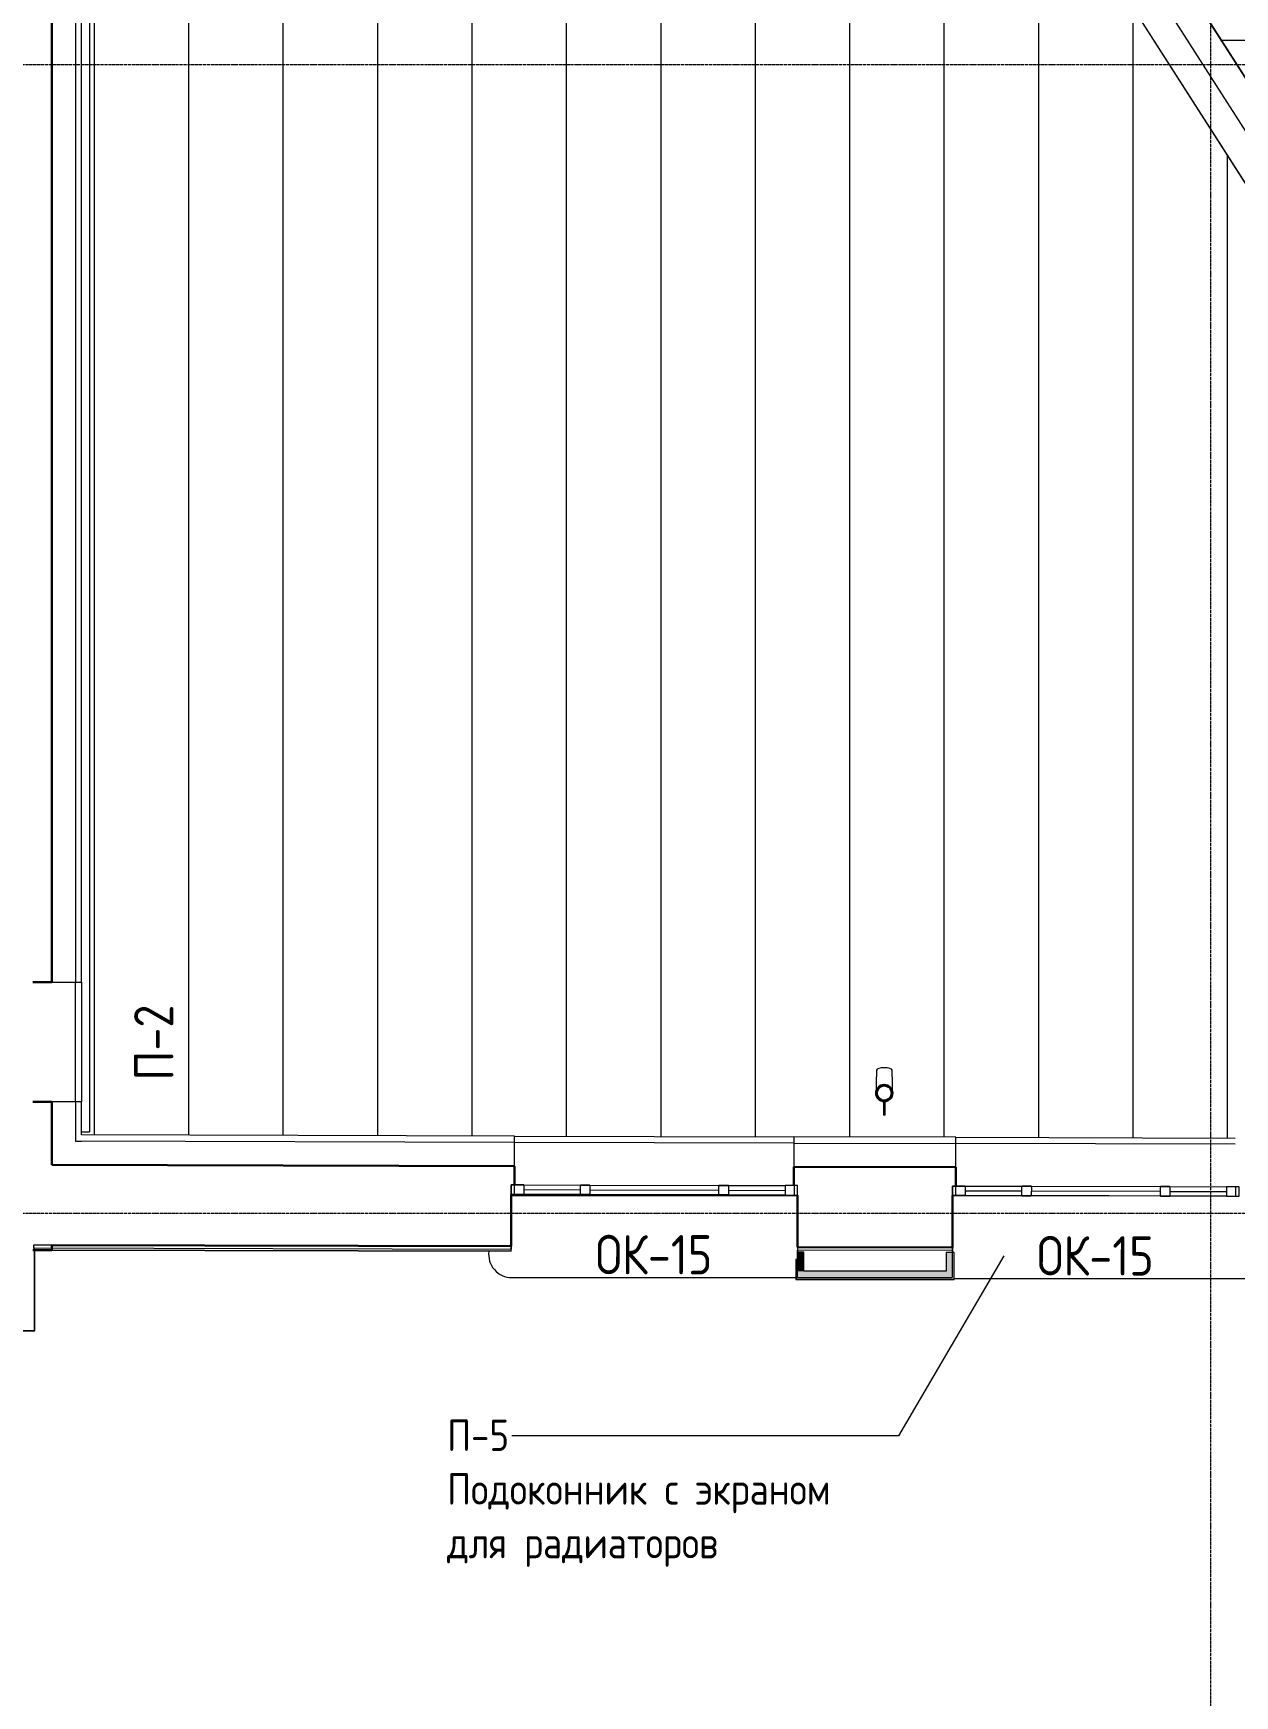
# Model space of a CAD drawing. Header units: millimetres. Extents: x -25149 to 64359, y -29707 to 46678.
# Drawn here: x 10567 to 18202, y 9878 to 20443 of the extents above; entities that cross this region are included whole.
import ezdxf

# ---------------------------------------------------------------- set-up
doc = ezdxf.new("R2010")
doc.units = ezdxf.units.MM
doc.linetypes.add('ADSK_Линия сетки', pattern=[25, 20, -2.5, 0, -2.5])
for name, color, linetype, lineweight in [('_ Окна', 7, 'Continuous', 9), ('Аннотация', 7, 'Continuous', 9), ('Крыша штриховка', 7, 'Continuous', 9), ('Марки окон', 7, 'Continuous', 20), ('Обобщенные модели', 7, 'Continuous', 18), ('Ограждение', 7, 'Continuous', 9), ('Окна', 7, 'Continuous', 9), ('Оси', 7, 'Continuous', 9), ('Перекрытие', 7, 'Continuous', 18), ('Стены внутренние', 7, 'Continuous', 18), ('Стены наружные', 7, 'Continuous', 18), ('Стены несущие', 7, 'Continuous', 30), ('Стены отделка', 7, 'Continuous', 30), ('Стены штриховка', 7, 'Continuous', 9)]:
    doc.layers.add(name, color=color, linetype=linetype, lineweight=lineweight)
doc.styles.add('GOST Common_2', font='GOST_Common.ttf', dxfattribs={"width": 0.9, "height": 250})
doc.styles.add('GOST Common_4', font='GOST_Common.ttf', dxfattribs={"width": 0.9, "height": 200})

# ---------------------------------------------------------------- blocks, each defined once
blk = doc.blocks.new('окно трехпол с фрамугой - 1800 и 1820х2300_h___нов_ ок15-2116660-План 2-го этажа')
at = {"layer": '_ Окна', "lineweight": 18}
for p, q in [((-910, 75), (-910, 135)), ((-910, 135), (-830, 135)), ((-830, 135), (-830, 75)), ((-470, 75), (-470, 135)), ((-470, 135), (-410, 135)), ((-410, 135), (-410, 75)), ((410, 75), (410, 135)), ((410, 135), (470, 135)), ((470, 135), (470, 75)), ((830, 135), (830, 75)), ((910, 135), (830, 135)), ((910, 75), (910, 135)), ((-830, 75), (-910, 75)), ((-410, 75), (-470, 75)), ((470, 75), (410, 75)), ((830, 75), (910, 75))]:
    blk.add_line(p, q, dxfattribs=at)
at = {"layer": '_ Окна'}
for p, q in [((-890, 75), (-890, 135)), ((890, 75), (890, 135)), ((-830, 105), (-470, 105)), ((-410, 105), (410, 105)), ((470, 105), (830, 105))]:
    blk.add_line(p, q, dxfattribs=at)
at = {"layer": 'Окна'}
for p, q in [((-910, 135), (-910, 75)), ((-830, 135), (-910, 135)), ((-830, 135), (-470, 135)), ((-410, 135), (-470, 135)), ((-410, 135), (410, 135)), ((470, 135), (410, 135)), ((470, 135), (830, 135)), ((910, 135), (830, 135)), ((910, 75), (910, 135)), ((-910, 75), (-830, 75)), ((-470, 75), (-830, 75)), ((-470, 75), (-410, 75)), ((410, 75), (-410, 75)), ((410, 75), (470, 75)), ((830, 75), (470, 75)), ((830, 75), (910, 75))]:
    blk.add_line(p, q, dxfattribs=at)
blk = doc.blocks.new('Водосток - Тип 1 _карниз больше 490мм_-V27-План 2-го этажа')
at = {"layer": 'Обобщенные модели', "lineweight": 9}
h = blk.add_hatch(dxfattribs=at)
h.set_pattern_fill('FP_24', color=256, style=0, pattern_type=2)
h.set_pattern_definition([(45, (-15850, -13548.13), (-106.066, 106.066), [])])
h.paths.add_polyline_path([(125, 110), (138, 112), (150, 117), (160, 125), (168, 135), (173, 147), (175, 160), (173, 173), (168, 185), (160, 195), (150, 203), (138, 208), (125, 210), (112, 208), (100, 203), (90, 195), (82, 185), (77, 173), (75, 160), (77, 147), (82, 135), (90, 125), (103, 116), (112, 112)])
at = {"layer": 'Обобщенные модели'}
for p, q in [((75, 306), (75, 264)), ((175, 264), (175, 306)), ((120, 109), (120, 19)), ((130, 19), (130, 109)), ((130, 19), (120, 19))]:
    blk.add_line(p, q, dxfattribs=at)
at = {"layer": 'Обобщенные модели', "flags": 128}
for points in [[(75, 173), (75, 174), (75, 177), (75, 180), (75, 183), (75, 186), (75, 190), (75, 193), (75, 197), (75, 201), (75, 205), (75, 210), (75, 214), (75, 219), (75, 224), (75, 229), (75, 234), (75, 239), (75, 245), (75, 250), (75, 256), (75, 261), (75, 264)], [(175, 264), (175, 258), (175, 252), (175, 247), (175, 242), (175, 236), (175, 231), (175, 226), (175, 221), (175, 216), (175, 212), (175, 207), (175, 203), (175, 199), (175, 195), (175, 191), (175, 188), (175, 184), (175, 181), (175, 178), (175, 175), (175, 173)]]:
    blk.add_lwpolyline(points, dxfattribs=at)
at = {"layer": 'Обобщенные модели'}
for radius, start, end in [(52, 90, 270), (52, 270, 90), (50, 167.1429, 168.9964), (50, 191.0036, 192.8571), (50, 139.417, 143.7992), (50, 216.2008, 220.583), (50, 113.3059, 116.6617), (50, 243.3383, 246.6941), (50, 64.2857, 66.6941), (50, 293.3059, 295.7143), (50, 36.2008, 40.583), (50, 319.417, 323.7992), (50, 11.0036, 12.8571), (50, 347.1429, 348.9964)]:
    blk.add_arc((125, 160), radius, start, end, dxfattribs=at)
at = {"layer": 'Обобщенные модели', "lineweight": 40}
for start, end in [(90, 270), (270, 90)]:
    blk.add_arc((125, 160), 50, start, end, dxfattribs=at)
at = {"layer": 'Обобщенные модели'}
for start_param, end_param in [(4.712389, 6.283185), (3.141593, 4.712389)]:
    blk.add_ellipse((125, 306), major_axis=(-50, 0), ratio=0.309017, start_param=start_param, end_param=end_param, dxfattribs=at)
blk = doc.blocks.new('Ограждение - Ограждение-2968875-План 2-го этажа')
at = {"layer": 'Ограждение'}
for p, q in [((17554, 20941), (17707, 21039)), ((17707, 21039), (17708, 21040)), ((18508, 19786), (17707, 21039)), ((17708, 21040), (18498, 19803)), ((17402, 20844), (17554, 20941)), ((17554, 20941), (18307, 19763)), ((17401, 20844), (17402, 20844)), ((17401, 20844), (18859, 18563)), ((17402, 20844), (18866, 18555)), ((19288, 17892), (19368, 17766)), ((19290, 17892), (19369, 17767)), ((19369, 17766), (19516, 17872)), ((19516, 17872), (19369, 17767)), ((19503, 17892), (19508, 17884)), ((19514, 17874), (19516, 17872)), ((19516, 17872), (19519, 17874)), ((19516, 17872), (23651, 13437)), ((19531, 17884), (19540, 17892)), ((19752, 17884), (19745, 17892)), ((19747, 17892), (19754, 17884)), ((23927, 13407), (19761, 17874)), ((19763, 17874), (23928, 13407)), ((19368, 17766), (19422, 17804)), ((19369, 17767), (19368, 17766)), ((19368, 17765), (19369, 17766)), ((19368, 17765), (23430, 13409)), ((19369, 17766), (23721, 13098)), ((23430, 13408), (23720, 13098)), ((23810, 13175), (23728, 13098))]:
    blk.add_line(p, q, dxfattribs=at)

msp = doc.modelspace()

# ---------------------------------------------------------------- hatches: boundary and pattern name
at = {"layer": 'Крыша штриховка'}
h = msp.add_hatch(dxfattribs=at)
h.set_pattern_fill('FP_7', color=256, style=0, pattern_type=2)
h.set_pattern_definition([(0, (2436.5, 0), (0, 600), [])])
h.paths.add_polyline_path([(24262.443, 17891.572), (24262.309, 43658.805), (17410, 43658.805), (17410, 20941.318), (17553.954, 20941.318), (17708.215, 21038.832), (18504.445, 19791.289), (18507.59, 19785.508), (18306.987, 19763.151), (18865.59, 18555.032), (18858.752, 18563.079), (18418.214, 19252.327), (18889.822, 17891.572), (24262.309, 17891.572)])
h.paths.add_polyline_path([(23652.15, 25612.901), (19932.15, 25612.901), (19932.15, 27412.901), (23652.15, 27412.901), (23652.15, 25828.73)])
h.paths.add_polyline_path([(23654.352, 29071.998), (22573.565, 29071.998), (22573.565, 30221.998), (23723.565, 30221.998), (23723.565, 29071.998), (23714.184, 29071.998)])
h.paths.add_polyline_path([(19932.15, 34832.901), (19932.15, 36632.901), (23652.15, 36632.901), (23652.15, 34832.901), (19983.622, 34832.901)])
h.paths.add_polyline_path([(21007.562, 38221.998), (20432.562, 38221.998), (20432.562, 39371.998), (21582.562, 39371.998), (21582.562, 38221.998), (21121.656, 38221.998)])
h = msp.add_hatch(dxfattribs=at)
h.set_pattern_fill('FP_9', color=256, style=0, pattern_type=2)
h.set_pattern_definition([(270, (156.06, -17199.3), (600, 4e-14), [])])
h.paths.add_polyline_path([(32637.384, 13388.868), (37875.044, 13388.868), (37875.044, 13531.824), (37850.1, 13531.53), (37764.22, 20871.318), (37764.22, 20921.318), (37875.044, 20921.318), (37875.044, 20941.318), (31397.712, 20941.318), (31445.7, 20905.531), (30008.903, 18978.878), (30109.635, 18978.878), (30088.816, 18918.878), (29964.158, 18918.878), (29183.183, 17873.193), (29184.332, 17872.018), (25018.288, 13404.483), (30949.639, 13388.868), (32278.426, 13388.868)])
h.paths.add_polyline_path([(10875, 13401.716), (10875, 13401.822), (10840.545, 13401.807)])
h.paths.add_polyline_path([(23414.995, 13408.703), (23395.594, 13436.815), (23403.468, 13436.815), (19368.391, 17765.406), (19370.121, 17766.719), (19368.391, 17765.717), (19287.95, 17891.572), (18889.822, 17891.572), (18418.214, 19252.327), (17401.121, 20843.634), (17553.954, 20941.318), (10815, 20941.318), (10815, 20882.525), (10925, 20882.525), (10925, 13462.525), (10875, 13462.525), (10875, 13441.716), (23215.425, 13409.229)])
h.paths.add_polyline_path([(32737.612, 13566.749), (32735.112, 13566.749), (32734.555, 13657.399), (32717.55, 13661.281), (32698.856, 13676.957), (32689.416, 13697.032), (32690.112, 13854.283), (32693.127, 13859.26), (32696.811, 13862.008), (32707.973, 13865.971), (32723.011, 13868.674), (32740.112, 13869.733), (32765.112, 13867.663), (32778.414, 13864.021), (32786.025, 13860.059), (32788.408, 13858.282), (32790.112, 13854.283), (32790.112, 13695.114), (32779.204, 13674.463), (32760.818, 13660.857), (32745.112, 13656.131), (32744.442, 13566.749), (32738.818, 13566.749)])
h.paths.add_polyline_path([(15975, 13566.749), (15970, 13566.749), (15969.443, 13657.399), (15952.438, 13661.281), (15933.744, 13676.957), (15924.304, 13697.032), (15925, 13854.283), (15928.015, 13859.26), (15931.699, 13862.008), (15942.861, 13865.971), (15957.899, 13868.674), (15975, 13869.733), (16000, 13867.663), (16013.302, 13864.021), (16020.913, 13860.059), (16023.296, 13858.282), (16025, 13854.283), (16025, 13695.114), (16014.092, 13674.463), (15995.706, 13660.857), (15980, 13656.131), (15979.33, 13566.749), (15976.294, 13566.749)])
at = {"layer": 'Стены внутренние'}
for points in [[(15424.461, 12575.45), (15464.461, 12575.45), (15464.461, 12697.632), (15424.461, 12697.632)], [(16407.443, 12535.45), (16407.443, 12695.254), (16367.443, 12695.254), (16367.443, 12535.45)], [(15887.235, 12535.45), (16367.443, 12535.45), (16367.443, 12575.45), (15424.461, 12575.45), (15424.461, 12535.45)]]:
    msp.add_hatch(color=256, dxfattribs=at).paths.add_polyline_path(points)

# ---------------------------------------------------------------- linework, layer by layer
at = {"layer": 'Аннотация'}
for p, q in [((16735.8, 12674.693), (16065.283, 11529.147)), ((15837.255, 11529.147), (13608.045, 11529.147)), ((16065.283, 11529.147), (15837.255, 11529.147))]:
    msp.add_line(p, q, dxfattribs=at)
at = {"layer": 'Оси', "color": 252, "linetype": 'ADSK_Линия сетки'}
for p, q in [((18049.565, -5029.374), (18049.565, 21107.581)), ((-10114.729, 20245), (56004.853, 20245)), ((-10114.729, 12945), (56004.853, 12945))]:
    msp.add_line(p, q, dxfattribs=at)
at = {"layer": 'Перекрытие'}
for p, q in [((13604.63, 13054.528), (13604.63, 12715.45)), ((15424.479, 13054.528), (13604.63, 13054.528)), ((16409.456, 13037.639), (16409.456, 12695.144)), ((17403.567, 13054.528), (16409.5, 13054.528)), ((15424.63, 12697.632), (15424.63, 12709.737)), ((16407.559, 12697.149), (16407.554, 12695.149)), ((13608.743, 12535.45), (15412.622, 12535.45)), ((16419.443, 12529.45), (21540.437, 12529.45))]:
    msp.add_line(p, q, dxfattribs=at)
msp.add_arc((13608.743, 12683.14), 147.69, 172.2666719, 270, dxfattribs=at)
at = {"layer": 'Стены наружные'}
for p, q in [((10925, 20882.525), (10925, 13462.525)), ((10835, 13652.264), (10835, 14412.264)), ((10875, 14412.264), (10875, 13652.264)), ((10875, 13462.525), (10925, 13462.525)), ((13625.473, 13434.476), (15400.467, 13429.803)), ((16430.481, 13427.091), (18205.475, 13422.418)), ((15400.362, 13389.803), (13625.368, 13394.476)), ((18205.37, 13382.418), (16430.376, 13387.091)), ((16408.559, 12697.146), (16408.554, 12695.146))]:
    msp.add_line(p, q, dxfattribs=at)
at = {"layer": 'Стены несущие'}
for p, q in [((10685, 20612.525), (10685, 14412.264)), ((10565, 14412.264), (10685, 14412.264)), ((10685, 13652.264), (10565, 13652.264)), ((10685, 13652.264), (10685, 13252.216)), ((13624.973, 13244.476), (10685, 13252.216)), ((10685, 13252.216), (13624.973, 13244.476)), ((13624.657, 13124.477), (13624.973, 13244.476)), ((15399.967, 13239.803), (15399.651, 13119.804)), ((16429.981, 13237.092), (15399.967, 13239.803)), ((15402.967, 13239.795), (16429.981, 13237.092)), ((16429.665, 13117.092), (16429.981, 13237.092)), ((13603.63, 12734.531), (13604.499, 13064.529)), ((15424.493, 13059.738), (15423.624, 12729.739)), ((16408.638, 12727.146), (16409.507, 13057.145)), ((10565, 12710.53), (10685, 12710.214)), ((10685, 12710.214), (10685, 12742.214)), ((10685, 12742.214), (13603.63, 12734.531)), ((13603.63, 12734.531), (10685, 12742.214)), ((15423.624, 12729.739), (16408.638, 12727.146)), ((16408.638, 12727.146), (15423.624, 12729.739))]:
    msp.add_line(p, q, dxfattribs=at)
at = {"layer": 'Стены отделка', "lineweight": 9}
for p, q in [((10835, 20762.525), (10835, 14412.264)), ((10875, 14412.264), (10875, 20782.525)), ((10685, 14412.264), (10875, 14412.264)), ((10875, 13652.264), (10685, 13652.264)), ((10835, 13652.264), (10835, 13401.822)), ((10875, 13441.716), (10875, 13652.264)), ((13625.473, 13434.476), (10875, 13441.716)), ((13624.973, 13244.476), (13625.473, 13434.476)), ((15400.467, 13429.803), (15400.362, 13389.803)), ((16430.481, 13427.091), (15400.467, 13429.803)), ((16430.376, 13387.091), (16430.481, 13427.091)), ((10685, 13402.217), (10685.395, 13402.215)), ((10685.395, 13402.215), (10685, 13252.216)), ((10835, 13401.822), (10875, 13401.822)), ((13625.368, 13394.476), (10835, 13401.822)), ((15400.362, 13389.803), (15399.967, 13239.803)), ((15400.362, 13389.803), (16430.376, 13387.091)), ((16429.981, 13237.092), (16430.376, 13387.091)), ((15399.967, 13239.803), (15402.967, 13239.795)), ((10570.045, 12742.517), (10569.992, 12722.517)), ((10569.992, 12722.517), (10577, 12722.498)), ((10685, 12742.214), (10570.045, 12742.517)), ((10577, 12199.078), (10577, 12710.498)), ((10685, 12710.214), (13603.546, 12702.531)), ((13603.546, 12702.531), (13603.63, 12734.531)), ((15423.624, 12729.739), (15423.413, 12649.74)), ((15424.461, 12709.737), (15423.571, 12709.739)), ((16408.586, 12707.146), (15424.461, 12709.737)), ((15424.461, 12535.45), (15424.461, 12709.737)), ((15464.461, 12697.632), (15424.461, 12697.632)), ((15464.461, 12575.45), (15464.461, 12697.632)), ((16367.443, 12695.254), (16367.443, 12575.45)), ((16407.443, 12695.254), (16367.443, 12695.254)), ((16407.443, 12707.149), (16407.443, 12535.45)), ((16408.554, 12695.146), (16408.638, 12727.146)), ((16419.443, 12695.118), (16408.554, 12695.146)), ((16419.443, 12523.45), (16419.443, 12695.118)), ((15423.413, 12649.74), (15412.461, 12649.768)), ((15412.461, 12649.768), (15412.461, 12525.45)), ((16367.443, 12575.45), (15464.461, 12575.45)), ((15414.461, 12523.45), (16417.443, 12523.45)), ((15424.461, 12535.45), (16407.443, 12535.45)), ((10075, 12197.078), (10575, 12197.078))]:
    msp.add_line(p, q, dxfattribs=at)
at = {"layer": 'Стены штриховка'}
for p, q in [((10575, 12197.078), (10575, 12710.504)), ((13603.578, 12714.531), (10577, 12722.498)), ((10685, 12712.214), (13603.551, 12704.531)), ((16417.443, 12695.123), (16417.443, 12523.45)), ((15414.461, 12649.763), (15414.461, 12523.45)), ((15412.461, 12525.45), (16419.443, 12525.45)), ((15412.461, 12525.45), (15412.461, 12523.45)), ((15412.461, 12523.45), (15414.461, 12523.45)), ((16417.443, 12523.45), (16419.443, 12523.45)), ((10075, 12199.078), (10577, 12199.078)), ((10575, 12197.078), (10577, 12197.078)), ((10577, 12197.078), (10577, 12199.078))]:
    msp.add_line(p, q, dxfattribs=at)

# ---------------------------------------------------------------- block references
at = {"layer": 'Обобщенные модели'}
msp.add_blockref('Водосток - Тип 1 _карниз больше 490мм_-V27-План 2-го этажа', (15850, 13548.131), dxfattribs=at)
at = {"layer": 'Ограждение'}
msp.add_blockref('Ограждение - Ограждение-2968875-План 2-го этажа', (0, 0), dxfattribs=at)
at = {"layer": 'Окна', "rotation": 359.8491625167525}
for p in [(14514.299, 12987.134), (17319.307, 12979.75)]:
    msp.add_blockref('окно трехпол с фрамугой - 1800 и 1820х2300_h___нов_ ок15-2116660-План 2-го этажа', p, dxfattribs=at)

# ---------------------------------------------------------------- texts
at = {"layer": 'Аннотация', "insert": (13197.279, 11633.27), "char_height": 200, "width": 2637, "attachment_point": 1, "line_spacing_factor": 1.022766, "style": 'GOST Common_4'}
msp.add_mtext('\\pxt1.8,3.6,5.4,7.2,9,10.8,12.6,14.4,16.2,18,19.8,21.6,23.4,25.2,27,28.8,30.6,32.4,34.2,36,37.8,39.6,41.4,43.2,45,46.8,48.6,50.4,52.2,54,55.8,57.6;{П-5\\PПодоконник с экраном для радиаторов}', dxfattribs=at)
at = {"layer": 'Марки окон', "lineweight": 9, "char_height": 250, "attachment_point": 5, "line_spacing_factor": 1.022766, "style": 'GOST Common_2'}
for s, insert, width, rotation in [('\\pxqc,t1.8,3.6,5.4,7.2,9,10.8,12.6,14.4,16.2,18,19.8,21.6,23.4,25.2,27,28.8,30.6,32.4,34.2,36,37.8,39.6,41.4,43.2,45,46.8,48.6,50.4,52.2,54,55.8,57.6;{П-2}', (11333.339, 14029.107), 505.8, 90), ('\\pxqc,t1.8,3.6,5.4,7.2,9,10.8,12.6,14.4,16.2,18,19.8,21.6,23.4,25.2,27,28.8,30.6,32.4,34.2,36,37.8,39.6,41.4,43.2,45,46.8,48.6,50.4,52.2,54,55.8,57.6;{ОК-15}', (14511.478, 12680.876), 797.4, 359.8491625), ('\\pxqc,t1.8,3.6,5.4,7.2,9,10.8,12.6,14.4,16.2,18,19.8,21.6,23.4,25.2,27,28.8,30.6,32.4,34.2,36,37.8,39.6,41.4,43.2,45,46.8,48.6,50.4,52.2,54,55.8,57.6;{ОК-15}', (17316.486, 12673.492), 797.4, 359.8491625)]:
    msp.add_mtext(s, dxfattribs=dict(at, insert=insert, width=width, rotation=rotation))

doc.saveas('drawing.dxf')
